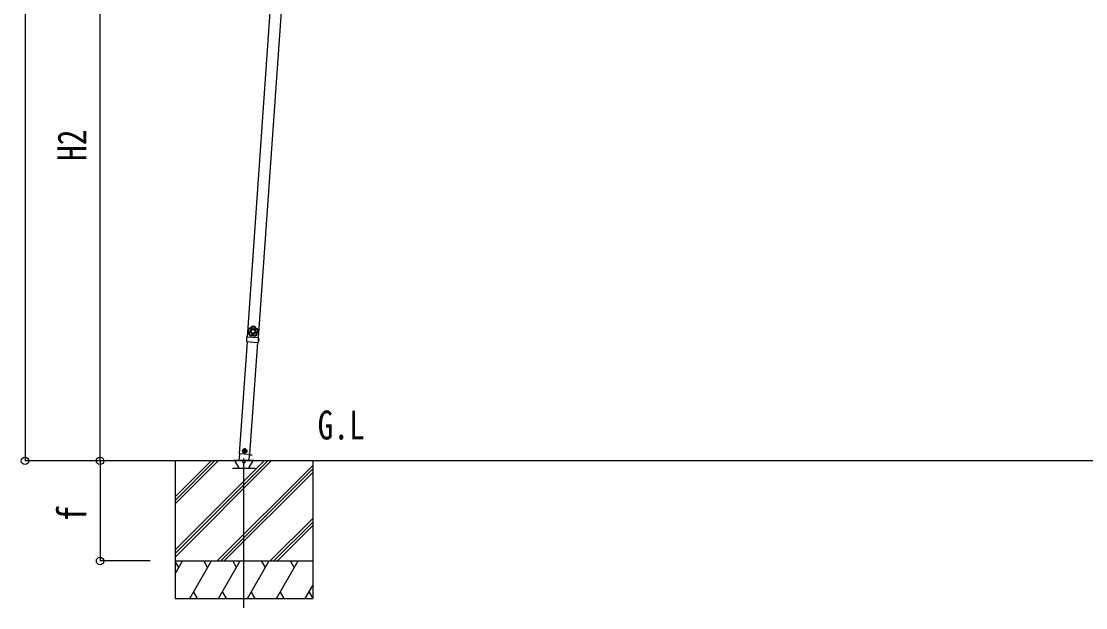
# Model space of a CAD drawing. Units: millimetres, scale not verified. Extents: x -14718 to 14718, y -10395 to 10395.
# Drawn here: x -5559 to -1305, y -7654 to -5311 of the extents above; entities that cross this region are included whole.
import ezdxf
from ezdxf.enums import TextEntityAlignment as Align

# ---------------------------------------------------------------- set-up
doc = ezdxf.new("R2010")
doc.units = ezdxf.units.MM
doc.header["$LTSCALE"] = 40
for name, color, linetype in [('0-2_USER1', 3, 'Continuous'), ('0-4_YKK_12', 2, 'Continuous'), ('0-5_YKK_13', 4, 'Continuous'), ('0-6_YKK_A1', 4, 'Continuous'), ('0-7_YKK_D', 6, 'Continuous')]:
    doc.layers.add(name, color=color, linetype=linetype)
doc.styles.add('ＭＳ ゴシック', font='')
doc.styles.get('ＭＳ ゴシック').set_extended_font_data('MS Gothic')

msp = doc.modelspace()

# ---------------------------------------------------------------- linework, layer by layer
at = {"layer": '0-4_YKK_12'}
msp.add_line((-4669.1, -7654.22), (-4669.1, -7058.03), dxfattribs=at)
at = {"layer": '0-5_YKK_13'}
for p, q in [((-4653.02, -6547.33), (-4653.4, -6547.4)), ((-4653.24, -6547.83), (-4653.4, -6547.4)), ((-4653.24, -6547.83), (-4652.86, -6547.76)), ((-4649.24, -6537.1), (-4648.83, -6536.9)), ((-4649.24, -6537.1), (-4649.02, -6537.41)), ((-4648.6, -6537.21), (-4648.83, -6536.9)), ((-4637.03, -6529.53), (-4636.67, -6529.24)), ((-4637.03, -6529.53), (-4636.85, -6529.87)), ((-4636.49, -6529.58), (-4636.67, -6529.24)), ((-4625.59, -6530.02), (-4625.82, -6530.33)), ((-4625.59, -6530.02), (-4625.28, -6530.35)), ((-4625.51, -6530.66), (-4625.28, -6530.35)), ((-4614.62, -6539.29), (-4614.89, -6539.57)), ((-4614.62, -6539.29), (-4614.24, -6539.54)), ((-4614.51, -6539.83), (-4614.24, -6539.54)), ((-4612.14, -6550.6), (-4611.77, -6550.73)), ((-4611.55, -6550.32), (-4611.92, -6550.2)), ((-4611.55, -6550.32), (-4611.77, -6550.73)), ((-4658.42, -6573.59), (-4659.5, -6589.05)), ((-4658.11, -6590.65), (-4657.61, -6590.68)), ((-4656.39, -6573.23), (-4657.88, -6573.12)), ((-4657.61, -6590.68), (-4613.41, -6593.77)), ((-4612.19, -6576.32), (-4656.39, -6573.23)), ((-4649.51, -6561.21), (-4649.88, -6561.32)), ((-4649.82, -6561.78), (-4649.88, -6561.32)), ((-4649.82, -6561.78), (-4649.45, -6561.66)), ((-4641.26, -6568.53), (-4641.31, -6568.92)), ((-4640.85, -6568.9), (-4641.31, -6568.92)), ((-4640.85, -6568.9), (-4640.8, -6568.51)), ((-4626.97, -6569.48), (-4626.97, -6569.87)), ((-4626.53, -6569.95), (-4626.97, -6569.87)), ((-4626.53, -6569.95), (-4626.52, -6569.56)), ((-4617.45, -6563.9), (-4617.1, -6564.06)), ((-4616.98, -6563.62), (-4617.33, -6563.46)), ((-4616.98, -6563.62), (-4617.1, -6564.06)), ((-4613.41, -6593.77), (-4612.92, -6593.81)), ((-4610.7, -6576.42), (-4612.19, -6576.32)), ((-4611.31, -6592.42), (-4610.23, -6576.96)), ((-4610.46, -6580.2), (-4611.05, -6588.68)), ((-4609.95, -6580.23), (-4610.46, -6580.2)), ((-4665.22, -7017.14), (-4666.69, -7038.08)), ((-4687.82, -7066.5), (-4685.92, -7039.25)), ((-4676.43, -7026.88), (-4655.48, -7028.34)), ((-4647.81, -7041.91), (-4649.53, -7066.5)), ((-4647.83, -7042.21), (-4637.95, -7042.9)), ((-4629.09, -7066.5), (-4709.09, -7066.5)), ((-4709.09, -7066.5), (-4709.09, -7067.5)), ((-4629.09, -7067.5), (-4709.09, -7067.5)), ((-4705.13, -7068), (-4690.4, -7093.5)), ((-4647.78, -7093.5), (-4633.06, -7068)), ((-4629.09, -7067.5), (-4629.09, -7066.5))]:
    msp.add_line(p, q, dxfattribs=at)
for points in [[(-4653.41, -6547.4), (-4652.89, -6544.63), (-4652.02, -6541.97), (-4650.8, -6539.44), (-4649.24, -6537.1)], [(-4649.88, -6561.32), (-4649.67, -6560.68), (-4649.49, -6560.04), (-4649.37, -6559.46), (-4649.31, -6559.13), (-4649.26, -6558.8), (-4649.22, -6558.47), (-4649.19, -6558.13), (-4649.16, -6557.8), (-4649.15, -6556.71), (-4649.26, -6555.38), (-4649.52, -6554.07), (-4649.91, -6552.79), (-4650.43, -6551.56), (-4650.95, -6550.61), (-4651.13, -6550.32), (-4651.32, -6550.04), (-4651.51, -6549.77), (-4651.71, -6549.5), (-4651.92, -6549.23), (-4652.3, -6548.78), (-4652.76, -6548.29), (-4653.24, -6547.83)], [(-4653.02, -6547.32), (-4652.98, -6547.31), (-4652.89, -6547.29), (-4652.75, -6547.25), (-4652.57, -6547.21), (-4652.35, -6547.16), (-4652.1, -6547.1), (-4651.83, -6547.03), (-4651.54, -6546.97), (-4651.24, -6546.9), (-4650.93, -6546.84)], [(-4652.86, -6547.76), (-4652.82, -6547.74), (-4652.74, -6547.69), (-4652.61, -6547.63), (-4652.45, -6547.55), (-4652.25, -6547.45), (-4652.02, -6547.34), (-4651.77, -6547.22), (-4651.5, -6547.09), (-4651.22, -6546.97), (-4650.93, -6546.84)], [(-4650.93, -6546.84), (-4649.82, -6542.86), (-4647.85, -6539.22)], [(-4649.51, -6561.21), (-4649.47, -6561.2), (-4649.37, -6561.2), (-4649.23, -6561.2), (-4649.04, -6561.2), (-4648.82, -6561.19), (-4648.57, -6561.18), (-4648.29, -6561.17), (-4648, -6561.15), (-4647.69, -6561.13), (-4647.37, -6561.11), (-4647.19, -6560.43), (-4647.04, -6559.74), (-4646.93, -6559.05), (-4646.84, -6558.35), (-4646.8, -6557.64), (-4646.79, -6556.6), (-4646.89, -6555.21), (-4647.13, -6553.84), (-4647.28, -6553.24), (-4647.37, -6552.9), (-4647.48, -6552.57), (-4647.59, -6552.23), (-4647.71, -6551.9), (-4647.87, -6551.5), (-4648.15, -6550.86), (-4648.46, -6550.24), (-4648.8, -6549.63), (-4649.17, -6549.03), (-4649.57, -6548.45), (-4649.99, -6547.89), (-4650.45, -6547.36), (-4650.93, -6546.84)], [(-4649.02, -6537.41), (-4648.99, -6537.45), (-4648.94, -6537.53), (-4648.87, -6537.66), (-4648.77, -6537.81), (-4648.65, -6538), (-4648.52, -6538.21), (-4648.37, -6538.45), (-4648.2, -6538.7), (-4648.03, -6538.95), (-4647.85, -6539.22)], [(-4648.83, -6536.9), (-4648.16, -6536.9), (-4647.49, -6536.87), (-4646.9, -6536.81), (-4646.57, -6536.76), (-4646.24, -6536.71), (-4645.91, -6536.64), (-4645.58, -6536.57), (-4645.25, -6536.49), (-4644.22, -6536.17), (-4642.99, -6535.65), (-4641.82, -6535), (-4640.72, -6534.23), (-4639.72, -6533.36), (-4638.97, -6532.57), (-4638.76, -6532.31), (-4638.55, -6532.04), (-4638.34, -6531.78), (-4638.15, -6531.5), (-4637.96, -6531.22), (-4637.65, -6530.72), (-4637.33, -6530.13), (-4637.03, -6529.53)], [(-4648.6, -6537.21), (-4648.59, -6537.26), (-4648.56, -6537.34), (-4648.51, -6537.48), (-4648.45, -6537.65), (-4648.38, -6537.86), (-4648.29, -6538.1), (-4648.19, -6538.36), (-4648.08, -6538.63), (-4647.97, -6538.92), (-4647.85, -6539.22), (-4647.15, -6539.18), (-4646.45, -6539.11), (-4645.75, -6539), (-4645.06, -6538.86), (-4644.38, -6538.69), (-4643.38, -6538.38), (-4642.09, -6537.85), (-4640.86, -6537.2), (-4640.34, -6536.88), (-4640.05, -6536.68), (-4639.76, -6536.48), (-4639.48, -6536.27), (-4639.2, -6536.05), (-4638.86, -6535.78), (-4638.34, -6535.31), (-4637.85, -6534.83), (-4637.37, -6534.31), (-4636.92, -6533.78), (-4636.49, -6533.22), (-4636.09, -6532.64), (-4635.72, -6532.04), (-4635.38, -6531.42)], [(-4624.71, -6557.26), (-4625.46, -6557.98), (-4626.28, -6558.62), (-4627.15, -6559.18), (-4628.07, -6559.66), (-4629.05, -6560.05), (-4630.06, -6560.34), (-4631.11, -6560.54), (-4632.19, -6560.62), (-4633.3, -6560.6), (-4634.4, -6560.47), (-4635.45, -6560.23), (-4636.47, -6559.89), (-4637.43, -6559.46), (-4638.34, -6558.94), (-4639.19, -6558.34), (-4639.98, -6557.66), (-4640.69, -6556.92), (-4641.34, -6556.1), (-4641.9, -6555.23), (-4642.37, -6554.3), (-4642.76, -6553.33), (-4643.06, -6552.32), (-4643.25, -6551.27), (-4643.34, -6550.18), (-4643.32, -6549.08)], [(-4643.32, -6549.08), (-4643.18, -6547.98), (-4642.94, -6546.92), (-4642.61, -6545.91), (-4642.18, -6544.95), (-4641.66, -6544.04), (-4641.06, -6543.19), (-4640.38, -6542.4), (-4639.63, -6541.68), (-4638.82, -6541.04), (-4637.94, -6540.48), (-4637.02, -6540), (-4636.04, -6539.62), (-4635.03, -6539.32), (-4633.98, -6539.13), (-4632.9, -6539.04), (-4631.79, -6539.06), (-4630.7, -6539.2), (-4629.64, -6539.43), (-4628.62, -6539.77), (-4627.66, -6540.2), (-4626.75, -6540.72), (-4625.9, -6541.32), (-4625.11, -6542), (-4624.4, -6542.75), (-4623.76, -6543.56), (-4623.19, -6544.44), (-4622.72, -6545.36), (-4622.33, -6546.33), (-4622.04, -6547.35), (-4621.84, -6548.4), (-4621.75, -6549.48), (-4621.78, -6550.59), (-4621.91, -6551.68), (-4622.15, -6552.74), (-4622.48, -6553.75), (-4622.92, -6554.72), (-4623.43, -6555.63), (-4624.04, -6556.48), (-4624.71, -6557.26)], [(-4636.85, -6529.87), (-4636.82, -6529.9), (-4636.75, -6529.97), (-4636.65, -6530.07), (-4636.52, -6530.2), (-4636.37, -6530.36), (-4636.19, -6530.54), (-4636, -6530.74), (-4635.8, -6530.96), (-4635.59, -6531.19), (-4635.38, -6531.42)], [(-4636.67, -6529.24), (-4633.88, -6528.87), (-4631.08, -6528.88), (-4628.3, -6529.26), (-4625.59, -6530.02)], [(-4636.49, -6529.58), (-4636.46, -6529.62), (-4636.41, -6529.7), (-4636.34, -6529.82), (-4636.24, -6529.98), (-4636.12, -6530.17), (-4635.99, -6530.39), (-4635.84, -6530.62), (-4635.69, -6530.88), (-4635.54, -6531.15), (-4635.38, -6531.42)], [(-4635.38, -6531.42), (-4631.25, -6531.25), (-4627.18, -6532)], [(-4625.82, -6530.33), (-4625.85, -6530.36), (-4625.91, -6530.44), (-4626.01, -6530.55), (-4626.13, -6530.69), (-4626.27, -6530.86), (-4626.43, -6531.05), (-4626.61, -6531.27), (-4626.79, -6531.5), (-4626.98, -6531.75), (-4627.18, -6532)], [(-4625.51, -6530.66), (-4625.54, -6530.69), (-4625.62, -6530.74), (-4625.73, -6530.83), (-4625.88, -6530.94), (-4626.05, -6531.08), (-4626.25, -6531.24), (-4626.47, -6531.41), (-4626.7, -6531.6), (-4626.94, -6531.79), (-4627.18, -6532), (-4626.93, -6532.65), (-4626.65, -6533.28), (-4626.37, -6533.84), (-4626.21, -6534.14), (-4626.04, -6534.45), (-4625.86, -6534.75), (-4625.67, -6535.04), (-4625.48, -6535.33), (-4624.86, -6536.17), (-4623.95, -6537.21), (-4622.94, -6538.15), (-4622.59, -6538.45), (-4622.31, -6538.67), (-4622.03, -6538.87), (-4621.75, -6539.07), (-4621.46, -6539.27), (-4621.07, -6539.51), (-4620.48, -6539.86), (-4619.87, -6540.18), (-4619.24, -6540.46), (-4618.6, -6540.72), (-4617.95, -6540.95), (-4617.28, -6541.15), (-4616.6, -6541.32), (-4615.91, -6541.45)], [(-4625.28, -6530.35), (-4625.07, -6530.99), (-4624.83, -6531.62), (-4624.59, -6532.15), (-4624.45, -6532.46), (-4624.29, -6532.75), (-4624.13, -6533.05), (-4623.96, -6533.34), (-4623.78, -6533.62), (-4623.15, -6534.51), (-4622.28, -6535.52), (-4621.31, -6536.43), (-4620.23, -6537.24), (-4619.09, -6537.92), (-4618.11, -6538.38), (-4617.8, -6538.51), (-4617.48, -6538.63), (-4617.16, -6538.74), (-4616.84, -6538.84), (-4616.52, -6538.93), (-4615.95, -6539.07), (-4615.29, -6539.2), (-4614.62, -6539.29)], [(-4612.14, -6550.6), (-4612.17, -6550.58), (-4612.25, -6550.52), (-4612.37, -6550.44), (-4612.52, -6550.34), (-4612.7, -6550.21), (-4612.91, -6550.07), (-4613.14, -6549.92), (-4613.39, -6549.76), (-4613.65, -6549.59), (-4613.92, -6549.43), (-4614.47, -6549.87), (-4614.98, -6550.33), (-4615.43, -6550.76), (-4615.67, -6551.01), (-4615.9, -6551.27), (-4616.13, -6551.53), (-4616.35, -6551.8), (-4616.57, -6552.07), (-4617.17, -6552.92), (-4617.88, -6554.11), (-4618.47, -6555.36), (-4618.64, -6555.79), (-4618.76, -6556.11), (-4618.87, -6556.44), (-4618.98, -6556.78), (-4619.07, -6557.11), (-4619.19, -6557.55), (-4619.33, -6558.23), (-4619.44, -6558.91), (-4619.52, -6559.59), (-4619.57, -6560.28), (-4619.59, -6560.97), (-4619.57, -6561.67), (-4619.52, -6562.37), (-4619.43, -6563.06)], [(-4611.77, -6550.73), (-4612.32, -6551.12), (-4612.84, -6551.54), (-4613.27, -6551.93), (-4613.52, -6552.16), (-4613.75, -6552.4), (-4613.98, -6552.65), (-4614.2, -6552.9), (-4614.42, -6553.16), (-4615.07, -6554.03), (-4615.76, -6555.17), (-4616.33, -6556.38), (-4616.76, -6557.65), (-4617.06, -6558.95), (-4617.2, -6560.02), (-4617.22, -6560.36), (-4617.24, -6560.7), (-4617.24, -6561.03), (-4617.24, -6561.37), (-4617.23, -6561.71), (-4617.18, -6562.29), (-4617.1, -6562.96), (-4616.98, -6563.62)], [(-4614.89, -6539.57), (-4614.89, -6539.58), (-4614.9, -6539.61), (-4614.92, -6539.64), (-4614.94, -6539.68), (-4614.97, -6539.73), (-4615, -6539.79), (-4615.03, -6539.86), (-4615.07, -6539.93), (-4615.11, -6540.01), (-4615.16, -6540.1), (-4615.22, -6540.21), (-4615.33, -6540.42), (-4615.45, -6540.64), (-4615.56, -6540.83), (-4615.62, -6540.95), (-4615.69, -6541.07), (-4615.77, -6541.2), (-4615.84, -6541.32), (-4615.91, -6541.45)], [(-4614.51, -6539.83), (-4614.51, -6539.84), (-4614.53, -6539.86), (-4614.55, -6539.88), (-4614.58, -6539.92), (-4614.62, -6539.96), (-4614.66, -6540.02), (-4614.71, -6540.07), (-4614.77, -6540.14), (-4614.83, -6540.21), (-4614.89, -6540.29), (-4614.97, -6540.38), (-4615.12, -6540.56), (-4615.29, -6540.76), (-4615.43, -6540.91), (-4615.53, -6541.02), (-4615.62, -6541.13), (-4615.72, -6541.23), (-4615.81, -6541.34), (-4615.91, -6541.45), (-4614.47, -6545.33), (-4613.92, -6549.43)], [(-4614.24, -6539.54), (-4613.03, -6542.08), (-4612.17, -6544.75), (-4611.67, -6547.51), (-4611.55, -6550.32)], [(-4611.92, -6550.2), (-4611.96, -6550.18), (-4612.05, -6550.15), (-4612.18, -6550.09), (-4612.35, -6550.02), (-4612.56, -6549.94), (-4612.8, -6549.85), (-4613.06, -6549.75), (-4613.33, -6549.64), (-4613.63, -6549.53), (-4613.92, -6549.43)], [(-4641.31, -6568.92), (-4643.78, -6567.58), (-4646.05, -6565.92), (-4648.07, -6563.98), (-4649.82, -6561.78)], [(-4649.45, -6561.66), (-4649.4, -6561.65), (-4649.31, -6561.63), (-4649.17, -6561.59), (-4648.99, -6561.55), (-4648.78, -6561.49), (-4648.53, -6561.43), (-4648.26, -6561.36), (-4647.98, -6561.28), (-4647.68, -6561.2), (-4647.37, -6561.11)], [(-4641.07, -6566.39), (-4644.52, -6564.1), (-4647.37, -6561.11)], [(-4641.26, -6568.53), (-4641.26, -6568.49), (-4641.25, -6568.39), (-4641.24, -6568.25), (-4641.23, -6568.06), (-4641.21, -6567.84), (-4641.19, -6567.59), (-4641.17, -6567.31), (-4641.14, -6567.02), (-4641.11, -6566.71), (-4641.07, -6566.39)], [(-4626.97, -6569.48), (-4626.96, -6569.44), (-4626.93, -6569.35), (-4626.89, -6569.21), (-4626.84, -6569.03), (-4626.78, -6568.82), (-4626.71, -6568.58), (-4626.63, -6568.31), (-4626.56, -6568.03), (-4626.48, -6567.73), (-4626.4, -6567.42), (-4627, -6567.03), (-4627.6, -6566.68), (-4628.23, -6566.36), (-4628.87, -6566.06), (-4629.52, -6565.8), (-4630.51, -6565.47), (-4631.86, -6565.14), (-4633.24, -6564.94), (-4633.86, -6564.9), (-4634.21, -6564.88), (-4634.56, -6564.88), (-4634.91, -6564.88), (-4635.26, -6564.89), (-4635.7, -6564.92), (-4636.39, -6564.99), (-4637.08, -6565.09), (-4637.76, -6565.22), (-4638.44, -6565.39), (-4639.12, -6565.59), (-4639.78, -6565.83), (-4640.43, -6566.09), (-4641.07, -6566.39)], [(-4640.8, -6568.51), (-4640.81, -6568.47), (-4640.82, -6568.38), (-4640.84, -6568.24), (-4640.87, -6568.05), (-4640.9, -6567.83), (-4640.94, -6567.58), (-4640.97, -6567.31), (-4641.01, -6567.01), (-4641.04, -6566.71), (-4641.07, -6566.39)], [(-4626.97, -6569.87), (-4627.52, -6569.47), (-4628.08, -6569.1), (-4628.59, -6568.81), (-4628.88, -6568.65), (-4629.18, -6568.5), (-4629.49, -6568.36), (-4629.8, -6568.22), (-4630.11, -6568.1), (-4631.14, -6567.75), (-4632.43, -6567.45), (-4633.76, -6567.28), (-4635.1, -6567.26), (-4636.43, -6567.38), (-4637.5, -6567.58), (-4637.82, -6567.66), (-4638.15, -6567.75), (-4638.47, -6567.85), (-4638.79, -6567.96), (-4639.1, -6568.07), (-4639.65, -6568.29), (-4640.26, -6568.58), (-4640.85, -6568.9)], [(-4617.1, -6564.06), (-4619.14, -6566), (-4621.42, -6567.64), (-4623.89, -6568.97), (-4626.52, -6569.95)], [(-4626.52, -6569.56), (-4626.52, -6569.52), (-4626.51, -6569.42), (-4626.5, -6569.28), (-4626.49, -6569.09), (-4626.47, -6568.87), (-4626.46, -6568.62), (-4626.44, -6568.34), (-4626.43, -6568.05), (-4626.41, -6567.74), (-4626.4, -6567.42)], [(-4619.43, -6563.06), (-4622.68, -6565.63), (-4626.4, -6567.42)], [(-4617.33, -6563.46), (-4617.37, -6563.45), (-4617.47, -6563.43), (-4617.61, -6563.41), (-4617.79, -6563.38), (-4618.01, -6563.34), (-4618.26, -6563.3), (-4618.53, -6563.25), (-4618.82, -6563.19), (-4619.12, -6563.13), (-4619.43, -6563.06)], [(-4617.45, -6563.9), (-4617.5, -6563.88), (-4617.58, -6563.85), (-4617.72, -6563.79), (-4617.89, -6563.72), (-4618.1, -6563.64), (-4618.33, -6563.54), (-4618.59, -6563.43), (-4618.86, -6563.32), (-4619.14, -6563.19), (-4619.43, -6563.06)], [(-4608.52, -6582.51), (-4610.49, -6583.31), (-4611.18, -6584.41)], [(-4608.81, -6586.65), (-4610.65, -6585.59), (-4611.18, -6584.41)], [(-4609.95, -6580.23), (-4610.55, -6588.71), (-4611.05, -6588.68)], [(-4637.95, -7042.9), (-4638.09, -7044.89), (-4647.97, -7044.2)]]:
    msp.add_lwpolyline(points, dxfattribs=at)
for points in [[(-4640.03, -6549.31), (-4639.77, -6547.81), (-4639.24, -6546.44), (-4638.46, -6545.21), (-4637.47, -6544.17), (-4636.3, -6543.33), (-4634.98, -6542.73), (-4633.54, -6542.39), (-4632.02, -6542.35), (-4630.52, -6542.61), (-4629.15, -6543.14), (-4627.93, -6543.92), (-4626.88, -6544.91), (-4626.05, -6546.08), (-4625.45, -6547.4), (-4625.11, -6548.84), (-4625.06, -6550.36), (-4625.32, -6551.85), (-4625.85, -6553.23), (-4626.63, -6554.45), (-4627.62, -6555.5), (-4628.79, -6556.33), (-4630.11, -6556.93), (-4631.55, -6557.27), (-4633.07, -6557.32), (-4634.57, -6557.06), (-4635.94, -6556.53), (-4637.16, -6555.75), (-4638.21, -6554.76), (-4639.04, -6553.58), (-4639.65, -6552.26), (-4639.98, -6550.83)], [(-4665.43, -7020.12), (-4659.21, -7024.32), (-4659.73, -7031.81), (-4666.48, -7035.1), (-4672.7, -7030.9), (-4672.18, -7023.41)], [(-4713.84, -7098.5), (-4713.84, -7096.5), (-4623.84, -7096.5), (-4623.84, -7098.5)]]:
    msp.add_lwpolyline(points, close=True, dxfattribs=at)
for centre, radius in [((-4665.96, -7027.61), 8.5), ((-4665.96, -7027.61), 6.5), ((-4669.09, -7072.5), 4)]:
    msp.add_circle(centre, radius, dxfattribs=at)
for centre, radius, start, end in [((-4658, -6589.15), 1.5, 176, 266), ((-4657.92, -6573.62), 0.5, 86, 176), ((-4612.81, -6592.31), 1.5, 266, 356), ((-4610.73, -6576.92), 0.5, 356, 86), ((-4613.78, -6584.23), 5.53, 305.79413, 46.20587), ((-4665.96, -7027.61), 7.05, 153.21814, 198.78186), ((-4665.96, -7027.61), 7.05, 213.21814, 258.78186), ((-4665.96, -7027.61), 7.05, 93.21814, 138.78186), ((-4665.96, -7027.61), 7.05, 273.21814, 318.78186), ((-4665.96, -7027.61), 7.05, 33.21814, 78.78186), ((-4665.96, -7027.61), 7.05, 333.21814, 18.78186), ((-4705.99, -7068.5), 1, 30, 90), ((-4685.21, -7090.5), 6, 210, 270), ((-4652.98, -7090.5), 6, 270, 330), ((-4632.2, -7068.5), 1, 90, 150)]:
    msp.add_arc(centre, radius, start, end, dxfattribs=at)
at = {"layer": '0-6_YKK_A1'}
for p, q in [((-4511.09, -4493.3), (-4656.54, -6573.22)), ((-4466.6, -4496.41), (-4612.04, -6576.33)), ((-4656.16, -6590.79), (-4687.51, -7039.13)), ((-4614.86, -6593.67), (-4646.21, -7042.02)), ((-4646.21, -7042.02), (-4687.51, -7039.13)), ((2311.57, -7067.5), (-5154.75, -7067.5)), ((-4944.1, -7067.5), (-4944.1, -7617.5)), ((-4944.1, -7423.46), (-4588.14, -7067.5)), ((-4944.1, -7437.6), (-4573.99, -7067.5)), ((-4944.1, -7451.74), (-4559.85, -7067.5)), ((-4944.1, -7239.61), (-4771.99, -7067.5)), ((-4944.1, -7225.47), (-4786.13, -7067.5)), ((-4944.1, -7211.33), (-4800.27, -7067.5)), ((-4776.01, -7467.5), (-4394.1, -7085.59)), ((-4761.87, -7467.5), (-4394.1, -7099.74)), ((-4675.09, -7072.5), (-4663.09, -7072.5)), ((-4669.09, -7101.5), (-4669.09, -7063.5)), ((-4624.34, -7098.5), (-4624.34, -7096.5)), ((-4394.1, -7067.5), (-4394.1, -7617.5)), ((-4747.72, -7467.5), (-4394.1, -7113.88)), ((-4563.88, -7467.5), (-4394.1, -7297.72)), ((-4549.73, -7467.5), (-4394.1, -7311.87)), ((-4535.59, -7467.5), (-4394.1, -7326.01)), ((-4944.1, -7467.5), (-4394.1, -7467.5)), ((-4944.1, -7518.38), (-4914.72, -7467.5)), ((-4929.72, -7493.48), (-4944.1, -7468.58)), ((-4885.85, -7617.5), (-4799.25, -7467.5)), ((-4814.25, -7493.48), (-4829.25, -7467.5)), ((-4770.38, -7617.5), (-4683.78, -7467.5)), ((-4698.78, -7493.48), (-4713.78, -7467.5)), ((-4654.91, -7617.5), (-4568.31, -7467.5)), ((-4583.31, -7493.48), (-4598.31, -7467.5)), ((-4539.44, -7617.5), (-4452.84, -7467.5)), ((-4467.84, -7493.48), (-4482.84, -7467.5)), ((-4423.97, -7617.5), (-4394.1, -7565.76)), ((-4870.85, -7591.52), (-4855.86, -7617.5)), ((-4755.38, -7591.52), (-4740.38, -7617.5)), ((-4639.91, -7591.52), (-4624.91, -7617.5)), ((-4524.44, -7591.52), (-4509.44, -7617.5)), ((-4408.97, -7591.52), (-4394.1, -7617.28)), ((-4944.1, -7617.5), (-4394.1, -7617.5))]:
    msp.add_line(p, q, dxfattribs=at)
at = {"layer": '0-7_YKK_D'}
for p, q in [((-5544.1, -4308.81), (-5544.1, -7067.5)), ((-5244.1, -7067.5), (-5244.1, -4485.92)), ((-5044.1, -7067.5), (-5545.1, -7067.5)), ((-5044.1, -7067.5), (-5245.1, -7067.5)), ((-5044.1, -7067.5), (-5245.1, -7067.5)), ((-5244.1, -7067.5), (-5244.1, -7467.5)), ((-5044.1, -7467.5), (-5245.1, -7467.5))]:
    msp.add_line(p, q, dxfattribs=at)
for centre in [(-5544.1, -7067.5), (-5244.1, -7067.5), (-5244.1, -7067.5), (-5244.1, -7467.5)]:
    msp.add_circle(centre, 14.88, dxfattribs=at)

# ---------------------------------------------------------------- texts
at = {"layer": '0-2_USER1', "style": 'ＭＳ ゴシック', "width": 0.8}
msp.add_text('G.L', height=115.5, dxfattribs=at).set_placement((-4374.5, -7016.5), align=Align.BOTTOM_LEFT)
at = {"layer": '0-7_YKK_D', "style": 'ＭＳ ゴシック', "width": 0.8}
for s, p in [('H2', (-5264.1, -5869.11)), ('f', (-5264.1, -7309.5))]:
    msp.add_text(s, height=115.5, rotation=90, dxfattribs=at).set_placement(p, align=Align.BOTTOM_LEFT)

doc.saveas('drawing.dxf')
